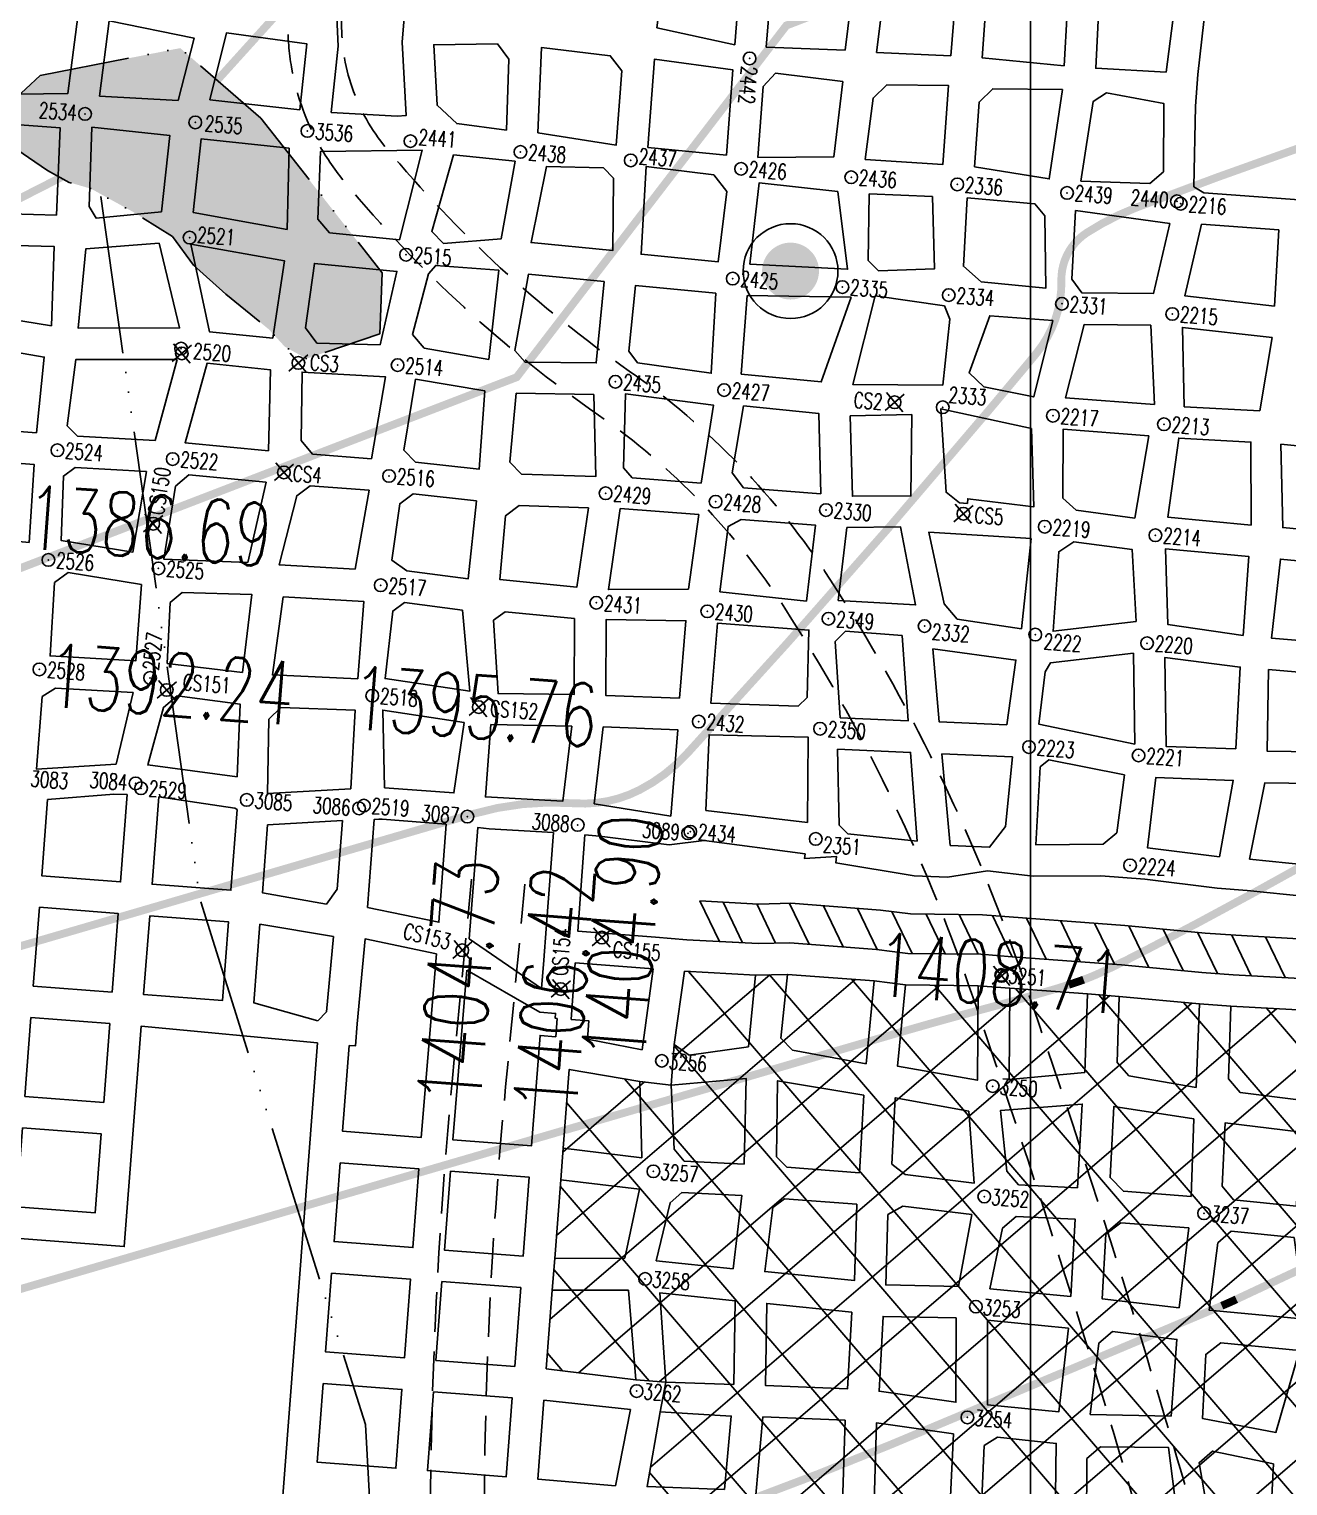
# Model space of a CAD drawing. Header units: inches. Extents: x 10131215 to 10153225, y 3476725 to 3491422.
# Drawn here: x 10137366 to 10138163, y 3482611 to 3483533 of the extents above; entities that cross this region are included whole.
import ezdxf
from ezdxf.enums import TextEntityAlignment as Align

# ---------------------------------------------------------------- set-up
doc = ezdxf.new("R2010")
doc.units = ezdxf.units.IN
doc.header["$LTSCALE"] = 100
doc.header["$MEASUREMENT"] = 0
doc.header["$PDMODE"] = 32
doc.header["$PDSIZE"] = 8
doc.linetypes.add('DASHED2', pattern=[0.375, 0.25, -0.125])
doc.linetypes.add('STREAM', pattern=[1.5, 1, -0.125, 0, -0.125, 0, -0.125, 0, -0.125])
doc.layers.get('0').update_dxf_attribs({"color": 60, "linetype": 'CONTINUOUS'})
for name, color, linetype in [('DRILL HOLES', 170, 'CONTINUOUS'), ('ELEVATIONS-UPEER MASON-CONTOURS', 175, 'CONTINUOUS'), ('ELEVATIONS-UPPER MASON-SPOT', 175, 'CONTINUOUS'), ('GRID COORDINATES-VA SOUTH NAD27', 252, 'CONTINUOUS'), ('MINE WORKINGS-ADVANCED-SURVEYED', 7, 'CONTINUOUS'), ('MINE WORKINGS-RETREAT AREA', 4, 'CONTINUOUS'), ('ROADS', 34, 'DASHED2'), ('SPADS-CONTROL SURVEY-LABELS', 230, 'CONTINUOUS'), ('SPADS-CONTROL SURVEY-SYMBOLS', 230, 'CONTINUOUS'), ('SPADS-LABEL', 90, 'CONTINUOUS'), ('SPADS-SYMBOL', 90, 'CONTINUOUS'), ('WATER-SURFACE', 140, 'STREAM')]:
    doc.layers.add(name, color=color, linetype=linetype)
doc.styles.add('LEV', font='SIMPLEX.shx', dxfattribs={"width": 0.7, "height": 40})
doc.styles.add('SP', font='SIMPLEX', dxfattribs={"width": 0.75, "height": 12})

# ---------------------------------------------------------------- blocks, each defined once
blk = doc.blocks.new('*X37')
at = {"color": 0}
for p, q in [((777047.55, 180251.67), (777033.3, 180276.35)), ((777068.43, 180253), (777054.67, 180276.84)), ((777089.56, 180253.9), (777075.18, 180278.8)), ((777111.21, 180253.91), (777096.77, 180278.9)), ((777132.87, 180253.89), (777118.42, 180278.91)), ((777154.98, 180253.09), (777140.28, 180278.55)), ((777175.84, 180254.45), (777161.9, 180278.6)), ((777196.71, 180255.81), (777182.77, 180279.95)), ((777218.27, 180255.96), (777203.86, 180280.93)), ((777239.9, 180256.01), (777225.48, 180280.98)), ((777261.52, 180256.06), (777247.1, 180281.03)), ((777283.14, 180256.11), (777268.72, 180281.08)), ((777304.96, 180255.82), (777290.37, 180281.08)), ((777326.82, 180255.45), (777312.24, 180280.7)), ((777348.58, 180255.27), (777334.11, 180280.32)), ((777370.07, 180255.54), (777355.79, 180280.28)), ((777391.45, 180256), (777377.2, 180280.7)), ((777412.84, 180256.47), (777398.58, 180281.16)), ((777434.5, 180256.45), (777420.07, 180281.45)), ((777455.91, 180256.87), (777441.63, 180281.59)), ((777477.32, 180257.29), (777463.04, 180282.01)), ((777501.35, 180253.16), (777485.1, 180281.3)), ((777523.28, 180252.68), (777508.65, 180278.01)), ((777545.2, 180252.2), (777530.58, 180277.53)), ((777566.94, 180252.06), (777552.48, 180277.09)), ((777588.61, 180252.02), (777574.16, 180277.04)), ((777610.28, 180251.99), (777595.83, 180277.01)), ((777631.99, 180251.88), (777617.5, 180276.97)), ((777653.64, 180251.88), (777639.21, 180276.88)), ((777675.15, 180252.13), (777660.81, 180276.96)), ((777696.74, 180252.23), (777682.32, 180277.21)), ((777718.22, 180252.53), (777704, 180277.15)), ((777739.25, 180253.61), (777725.22, 180277.91)), ((777760.33, 180254.58), (777746.26, 180278.96)), ((777782.15, 180254.3), (777767.59, 180279.51)), ((777804.14, 180253.7), (777789.47, 180279.11)), ((777826.14, 180253.1), (777811.47, 180278.51)), ((777848.03, 180252.7), (777833.47, 180277.91)), ((777869.25, 180253.44), (777855.28, 180277.63)), ((777890.1, 180254.82), (777876.17, 180278.95)), ((777913.19, 180252.33), (777897.02, 180280.34)), ((777936, 180250.33), (777921.03, 180276.26)), ((777958.39, 180249.04), (777943.44, 180274.94)), ((777979.86, 180249.36), (777965.83, 180273.66)), ((778000.61, 180250.91), (777986.63, 180275.14)), ((778021.65, 180251.97), (778007.61, 180276.29)), ((778042.69, 180253.03), (778028.66, 180277.34)), ((778064.12, 180253.41), (778049.7, 180278.39)), ((778085.76, 180253.44), (778071.34, 180278.41)), ((778107.39, 180253.47), (778092.97, 180278.45)), ((778129.07, 180253.41), (778114.6, 180278.48)), ((778150.59, 180253.65), (778136.28, 180278.43)), ((778172.04, 180253.99), (778157.74, 180278.76)), ((778193.62, 180254.12), (778179.19, 180279.1)), ((778215.48, 180253.74), (778200.86, 180279.08)), ((778237.47, 180253.16), (778222.81, 180278.56)), ((778259.7, 180252.16), (778244.8, 180277.97)), ((778281.91, 180251.19), (778267.27, 180276.55)), ((778303.02, 180252.12), (778288.94, 180276.52)), ((778324.14, 180253.05), (778310.05, 180277.44)), ((778345.69, 180253.23), (778331.3, 180278.15)), ((778367.03, 180253.76), (778352.8, 180278.41)), ((778388.37, 180254.3), (778374.14, 180278.94)), ((778409.86, 180254.58), (778395.57, 180279.33)), ((778431.44, 180254.69), (778417.05, 180279.62)), ((778453.02, 180254.81), (778438.63, 180279.73)), ((778474.47, 180255.17), (778460.22, 180279.85)), ((778495.75, 180255.81), (778481.47, 180280.54)), ((778517.83, 180255.06), (778503.1, 180280.57))]:
    blk.add_line(p, q, dxfattribs=at)
blk = doc.blocks.new('*X36')
at = {"color": 0}
for p, q in [((777014.47, 179809.76), (777441.29, 180236.58)), ((777016.23, 179970.62), (777281.72, 180236.11)), ((777694.46, 179816.51), (777274.88, 180236.09)), ((776944.38, 180057.87), (777120.42, 180233.91)), ((776944.4, 180004.85), (777173.86, 180234.32)), ((776964.94, 179972.36), (777228.56, 180235.98)), ((777009.39, 180175.91), (777066.26, 180232.78)), ((777014.45, 179862.77), (777387.6, 180235.92)), ((777482.29, 179763.51), (777014.87, 180230.93)), ((777014.94, 179916.3), (777333.97, 180235.32)), ((777021.09, 179763.35), (777492.11, 180234.36)), ((777535.31, 179763.53), (777066.07, 180232.76)), ((777074.14, 179763.37), (777543.02, 180232.25)), ((777588.32, 179763.55), (777117.96, 180233.91)), ((777127.19, 179763.38), (777595.82, 180232.01)), ((777641.34, 179763.57), (777170.78, 180234.12)), ((777180.25, 179763.4), (777648.67, 180231.82)), ((777694.35, 179763.59), (777221.97, 180235.97)), ((777233.3, 179763.42), (777702.05, 180232.17)), ((777730.4, 179833.6), (777328.59, 180235.42)), ((777783.42, 179833.62), (777381.25, 180235.78)), ((777429.28, 179763.49), (777009.38, 180183.39)), ((776944.36, 180110.88), (776992.55, 180159.07)), ((777376.27, 179763.47), (776979.63, 180160.11)), ((777323.25, 179763.45), (776944.35, 180142.36)), ((777270.24, 179763.44), (776944.37, 180089.31)), ((777010, 179970.64), (776944.39, 180036.25)), ((776954.77, 179972.84), (776944.4, 179983.2)), ((777217.22, 179763.42), (777019.46, 179961.18)), ((777164.21, 179763.4), (777014.62, 179912.99))]:
    blk.add_line(p, q, dxfattribs=at)
blk = doc.blocks.new('CS')
at = {"layer": 'SPADS-CONTROL SURVEY-SYMBOLS'}
for p, q in [((-5.66, 5.66), (5.66, -5.66)), ((5.66, 5.66), (-5.66, -5.66))]:
    blk.add_line(p, q, dxfattribs=at)
blk.add_circle((0, 0), 4, dxfattribs=at)
blk = doc.blocks.new('DRILL HOLE')
at = {"layer": 'DRILL HOLES', "const_width": 18}
blk.add_lwpolyline([(-9, 0, 1), (9, 0, 1)], format="xyb", close=True, dxfattribs=at)
at = {"layer": 'DRILL HOLES'}
blk.add_circle((0, 0), 30, dxfattribs=at)

msp = doc.modelspace()

# ---------------------------------------------------------------- hatches: boundary and pattern name
at = {"layer": 'WATER-SURFACE'}
msp.add_hatch(color=151, dxfattribs=at).paths.add_polyline_path([(10137373.41, 3483503.31), (10137355.15, 3483486.49), (10137350.65, 3483462.08), (10137378.01, 3483443.39), (10137391.76, 3483435.79), (10137405.65, 3483431.71), (10137433.15, 3483416.52), (10137457.15, 3483401.48), (10137470.47, 3483383.37), (10137490.81, 3483364.96), (10137518.03, 3483342.76), (10137528.13, 3483331.8), (10137541.88, 3483324.21), (10137588.21, 3483339.87), (10137588.63, 3483350.4), (10137589.77, 3483378.46), (10137512.91, 3483476.49), (10137461.98, 3483520.75)])

# ---------------------------------------------------------------- linework, layer by layer
at = {"layer": 'ELEVATIONS-UPEER MASON-CONTOURS', "const_width": 5}
for points in [[(10135978.88, 3483263.25, 0), (10135880.17, 3483248.32, 0.000547)], [(10136147.76, 3483288.54, 0.000001), (10135988.51, 3483264.69, 0.000023)], [(10139638.83, 3483431.71, 0.000001), (10139693.52, 3483463.69, 0.000011)], [(10138804.87, 3484318.68, 0.000002), (10138743.64, 3484310.02, 0.000372)], [(10137623.41, 3484107.95, 0), (10137609.74, 3484100.71, -0.000133)], [(10138738.73, 3484588.48, -0.000001), (10138730.53, 3484585.1, -0.00003)], [(10139736.41, 3483488.78, -0.000003), (10139816.89, 3483535.85, -0.000201)], [(10136241.13, 3483302.52, 0.000004), (10136163.64, 3483290.92, 0.00002)], [(10138949.4, 3483393.11, -0.000024), (10138934.64, 3483386.2, -0.008504), (10138834.19, 3483341.3, 0.006474), (10138702.02, 3483282.86, 0.003016), (10138619.25, 3483244.37, 0.011317), (10138597.49, 3483233.49, 0.000202), (10138591.61, 3483230.37, 0.000208), (10138585.89, 3483227.34, 0.000707), (10138561.24, 3483214.2, 0.000088), (10138364.02, 3483108.7, 0.00524), (10138179.46, 3483007.42, -0.008789), (10138068.99, 3482947.81, -0.009687), (10138044.51, 3482935.76, -0.022299), (10138033.56, 3482931.2, -0.008687), (10138024.18, 3482927.97, -0.007391), (10138013.03, 3482924.53, -0.006553), (10137967.09, 3482911.72, 0.006281), (10137919.15, 3482898.38, 0.000026), (10137785.12, 3482859.27, 0.000021), (10137618.4, 3482810.6, 0.000039), (10136991.83, 3482627.62, -0.000171), (10136847.47, 3482585.5, -0.000311)], [(10138159.13, 3483855.44, -0.014806), (10137895.11, 3483732.42, -0.048803), (10137659.6, 3483657.26, 0.157378), (10137591.73, 3483618.08), (10137472.43, 3483486.11), (10137466.81, 3483479.89), (10137211.08, 3483349.45), (10135993.2, 3482883.84)], [(10136140.6, 3482595.77), (10136698.72, 3482758.89), (10137646.88, 3483036.01, -0.089518), (10137711.17, 3483042.83, 0.138132), (10137752.68, 3483051.32, 0.087871), (10137782.39, 3483073.98, 0.011366), (10137971.71, 3483289.32, 0.000822), (10137996.71, 3483319.19, 0.002897), (10138003.74, 3483327.71, 0.178201), (10138019.46, 3483373.49, -0.259755), (10138035.52, 3483403.86, -0.052601), (10138066.87, 3483419.82, -0.011321), (10138220.37, 3483474.67, -0.000067), (10138268.48, 3483490.64, -0.00306), (10138269.54, 3483490.98, -0.001054), (10138298.97, 3483500.28, -0.000417), (10138373.45, 3483523.56, -0.001449), (10138493.31, 3483560.54, -0.00256), (10138561.34, 3483580.94, -0.005365), (10138563.29, 3483581.49, -0.000155), (10138631.06, 3483599.83, -0.010487), (10138692.65, 3483615.1, -0.00726), (10138782.33, 3483633.99)], [(10136827.83, 3482579.79, 0.000027), (10136604.31, 3482514.95, 0.000183)], [(10137552.4, 3482514.37, 0.01064), (10137774.37, 3482584.94, 0.016804), (10137912.27, 3482637.27, 0.00045), (10138120.96, 3482724.81, 0.010071), (10138130.2, 3482728.92, 0.000713), (10138282.52, 3482800.6, 0.000765), (10138424.33, 3482867.84, 0.000123), (10138444.32, 3482877.36, 0.000066), (10138481.68, 3482895.17, 0.017661), (10138677.42, 3482997.17, -0.017864), (10138870.98, 3483097.93, -0.008228), (10138967.63, 3483141.99, -0.025317)], [(10138970.77, 3482885.28), (10138891.59, 3482862.73, 0.035359), (10138877.96, 3482857.78, 0.008462), (10138823.08, 3482832.23, 0.022194), (10138745.94, 3482790.38, -0.032154), (10138692.1, 3482762.54, -0.000146), (10138644.31, 3482741.62, 0.000155), (10138599.36, 3482721.95, 0.000016), (10138519.37, 3482686.9, 0.000201), (10138513.14, 3482684.17, 0.0038), (10138508.86, 3482682.25, 0.000202), (10138428.52, 3482645.46, 0.003516), (10138280.6, 3482576.39, -0.00406), (10138152.43, 3482516.72, -0.00771), (10138147.84, 3482514.71, -0.00028), (10138020.33, 3482461.37, -0.013545), (10137917.71, 3482421.73, -0.00908), (10137762.11, 3482369.59)]]:
    msp.add_lwpolyline(points, format="xyb", dxfattribs=at)
msp.add_lwpolyline([(10135976.66, 3482659), (10136148.37, 3482725.07), (10136848.66, 3482994.55), (10137479.98, 3483237.49), (10137674.84, 3483312.47), (10137760.16, 3483423.76), (10137845.48, 3483535.05), (10137998.02, 3483593.66), (10138150.57, 3483652.27)], dxfattribs=at)
at = {"layer": 'GRID COORDINATES-VA SOUTH NAD27'}
msp.add_line((10138000, 3476730), (10138000, 3490730), dxfattribs=at)
at = {"layer": 'MINE WORKINGS-ADVANCED-SURVEYED'}
for points in [[(10137812.85, 3483522.92), (10137763.53, 3483533.66), (10137773.87, 3483616.29), (10137813.84, 3483610.36), (10137819.22, 3483602.87)], [(10137882.65, 3483519.53), (10137832.79, 3483521.39), (10137839.15, 3483601.16), (10137845.72, 3483607.62), (10137893.1, 3483603.62)], [(10138021.27, 3483509.5), (10137969.45, 3483514.51), (10137975.27, 3483597.15), (10137982.81, 3483602.46), (10138027.03, 3483610.92)], [(10137949.5, 3483515.95), (10137902.59, 3483518), (10137913.04, 3483602.09), (10137955.6, 3483590.98)], [(10138085.85, 3483505.56), (10138041.21, 3483507.97), (10138045.14, 3483585.46), (10138051.58, 3483590.99), (10138096.02, 3483585.92)], [(10137344.74, 3483491.45), (10137348.95, 3483533.25), (10137355.62, 3483541.77), (10137397.17, 3483540.7), (10137390.91, 3483492.05)], [(10137410.84, 3483490.32), (10137417, 3483537.96), (10137470.83, 3483526.95), (10137460.61, 3483487.65)], [(10137480.71, 3483488.02), (10137491.17, 3483530.31), (10137542.03, 3483523.51), (10137537.59, 3483481.73)], [(10137668.34, 3483468.77), (10137636.91, 3483473.01), (10137624.46, 3483484.62), (10137622.37, 3483522.89), (10137662.63, 3483523.39), (10137669.9, 3483513.78)], [(10137688.28, 3483467.19), (10137690.55, 3483521.18), (10137734.09, 3483515.86), (10137741.38, 3483506.27), (10137737.79, 3483459.41)], [(10137757.73, 3483457.88), (10137762.01, 3483513.72), (10137811.63, 3483506.91), (10137807.5, 3483453.07)], [(10137827.45, 3483451.54), (10137830.88, 3483496.41), (10137838.55, 3483504.85), (10137881.12, 3483499.59), (10137875.46, 3483451.88)], [(10137895.41, 3483450.35), (10137900.38, 3483489.08), (10137909.04, 3483497.45), (10137948.14, 3483497), (10137944.54, 3483447.13)], [(10137964.49, 3483445.69), (10137967.44, 3483486.59), (10137976.07, 3483494.99), (10138020.13, 3483494.54), (10138011.79, 3483438.01)], [(10138031.73, 3483436.49), (10138039.61, 3483487.03), (10138048.04, 3483492.41), (10138084.32, 3483485.62), (10138084.03, 3483442.51), (10138075.44, 3483435.15)], [(10137383.78, 3483415.08), (10137339.75, 3483416.36), (10137343.14, 3483473.52), (10137386.01, 3483470.24)], [(10137600.6, 3483399.36), (10137556.47, 3483403.84), (10137549.12, 3483412.44), (10137550.76, 3483455.41), (10137615.14, 3483456.07)], [(10137673.83, 3483449.26), (10137634.94, 3483453.11), (10137621.09, 3483404.76), (10137628.52, 3483397.16), (10137665.04, 3483400.11)], [(10137736.19, 3483438.47), (10137729.67, 3483444.99), (10137693.62, 3483445.74), (10137683.91, 3483397.66), (10137735.68, 3483392.69)], [(10137799.55, 3483440.56), (10137807.81, 3483429.94), (10137802.34, 3483385.58), (10137753.55, 3483390.32), (10137756.82, 3483445.92)], [(10137380.43, 3483344.89), (10137334.87, 3483352.39), (10137341.25, 3483396.19), (10137382.29, 3483395.14)], [(10137448.62, 3483397.28), (10137402.24, 3483393.65), (10137397.38, 3483343.6), (10137461.57, 3483343.7)], [(10137520.6, 3483337.17), (10137480.44, 3483341.25), (10137468.63, 3483396.71), (10137527.98, 3483386.02)], [(10137588.48, 3483332.98), (10137548.44, 3483334.04), (10137541.15, 3483343.62), (10137546.92, 3483384.53), (10137599.03, 3483379.42)], [(10137663.51, 3483380.17), (10137623.63, 3483383.22), (10137618.97, 3483377.85), (10137609.03, 3483339.43), (10137616.4, 3483330.84), (10137657.18, 3483323.7)], [(10137730.17, 3483373.06), (10137682.38, 3483377.72), (10137673.67, 3483329.46), (10137680.12, 3483321.95), (10137725.22, 3483321.5)], [(10137800.81, 3483365.64), (10137797.93, 3483314.93), (10137751.29, 3483321.51), (10137745.85, 3483328.95), (10137750.03, 3483370.53)], [(10137886.46, 3483363.1), (10137867.49, 3483309.49), (10137816.95, 3483314.48), (10137820.75, 3483364.12)], [(10137371.05, 3483277.24), (10137335.16, 3483279.99), (10137329.63, 3483286.43), (10137333.34, 3483332.45), (10137375.91, 3483325.18)], [(10137460.05, 3483323.75), (10137395.85, 3483323.65), (10137390.46, 3483281.77), (10137396.98, 3483275.26), (10137446.11, 3483272.51)], [(10137517.82, 3483265.92), (10137465.05, 3483271.04), (10137478.92, 3483321.31), (10137519.07, 3483317.23)], [(10137582.97, 3483260.84), (10137545.73, 3483263.74), (10137538.38, 3483272.34), (10137539.02, 3483315.7), (10137591.94, 3483312.65)], [(10137654.66, 3483303.84), (10137610.88, 3483311.2), (10137603.46, 3483266.26), (10137610.89, 3483258.66), (10137651.04, 3483254.19)], [(10137723.69, 3483301.56), (10137674.6, 3483302.31), (10137670.44, 3483258.72), (10137677.89, 3483251.13), (10137724.9, 3483249.53)], [(10137791.61, 3483245.43), (10137799.39, 3483294.76), (10137743.79, 3483302.03), (10137742.39, 3483255.22), (10137747.91, 3483248.78)], [(10137867.33, 3483238.66), (10137818.45, 3483242.37), (10137811.16, 3483251.96), (10137818.42, 3483294.31), (10137865.92, 3483289.55)], [(10137366.39, 3483207.77), (10137318.61, 3483212.43), (10137327.19, 3483254.52), (10137333.63, 3483260.05), (10137369.53, 3483257.3)], [(10137440.57, 3483252.88), (10137395.45, 3483255.31), (10137388.01, 3483249.86), (10137386.57, 3483209.23), (10137431.98, 3483201.73)], [(10137504.7, 3483195.21), (10137451.7, 3483197.23), (10137458.89, 3483243.43), (10137467.49, 3483250.79), (10137516.26, 3483245.98)], [(10137572.59, 3483191.05), (10137524.64, 3483193.69), (10137535.66, 3483237.45), (10137544.18, 3483243.8), (10137581.42, 3483240.9)], [(10137649.51, 3483234.25), (10137609.33, 3483238.72), (10137600.81, 3483232.37), (10137595.92, 3483196.63), (10137605.44, 3483189.88), (10137644.17, 3483184.91)], [(10137720.38, 3483229.82), (10137676.36, 3483231.19), (10137667.85, 3483224.82), (10137664.19, 3483184.38), (10137712.97, 3483179.64)], [(10137783.45, 3483178.25), (10137790.08, 3483225.49), (10137740.4, 3483229.29), (10137732.91, 3483178.11)], [(10137437.45, 3483181.26), (10137391.02, 3483188.83), (10137382.51, 3483182.46), (10137379.58, 3483136.08), (10137433.78, 3483132.97)], [(10137501.4, 3483125.54), (10137453.72, 3483131.37), (10137455.64, 3483169.85), (10137463.15, 3483176.3), (10137507.17, 3483174.96)], [(10137574.35, 3483121.69), (10137520.34, 3483124.02), (10137527.12, 3483173.44), (10137578.06, 3483170.58)], [(10137640.65, 3483165.12), (10137603.91, 3483169.94), (10137596.47, 3483164.49), (10137591.58, 3483121.79), (10137645.12, 3483113.68)], [(10137711.44, 3483159.7), (10137667.65, 3483164.05), (10137660.21, 3483158.61), (10137663.06, 3483112.3), (10137711.15, 3483111.63)], [(10137777.93, 3483109.3), (10137781.93, 3483158.31), (10137731.46, 3483159.17), (10137731.17, 3483111.1)], [(10137432.18, 3483113.03), (10137383.04, 3483115.76), (10137374.6, 3483110.38), (10137370.95, 3483064.45), (10137421.36, 3483067.63)], [(10137497.97, 3483059.65), (10137441.38, 3483067.08), (10137451.48, 3483103.46), (10137460.09, 3483110.79), (10137499.8, 3483105.6)], [(10137569.99, 3483052.02), (10137517.21, 3483049.12), (10137518.1, 3483096.1), (10137525.72, 3483103.52), (10137572.75, 3483101.75)], [(10137641.59, 3483093.89), (10137590.05, 3483101.84), (10137591.3, 3483052.7), (10137635.17, 3483049.35)], [(10137709.63, 3483091.69), (10137658.54, 3483092.59), (10137655.04, 3483046.82), (10137703.98, 3483044.08)], [(10137772.29, 3483034.59), (10137776.75, 3483089.33), (10137729.65, 3483091.16), (10137723.92, 3483042.55)], [(10137372.84, 3482976.98), (10137369.02, 3482927.12), (10137418.88, 3482923.31), (10137422.69, 3482973.16)], [(10137442.64, 3482971.64), (10137438.82, 3482921.78), (10137488.67, 3482917.96), (10137492.49, 3482967.82)], [(10137821.52, 3482888.67), (10137784.02, 3482883.51), (10137774.51, 3482890.26), (10137781.06, 3482936.54), (10137826.01, 3482934.1)], [(10137900.94, 3482930.37), (10137846.1, 3482934.56), (10137842, 3482894.12), (10137849.44, 3482886.53), (10137895.93, 3482877.95)], [(10137966.92, 3482927.29), (10137966.34, 3482867.55), (10137915.87, 3482876.43), (10137920.81, 3482927.84)], [(10138034.24, 3482872.38), (10138034.24, 3482872.38), (10137986.43, 3482868.01), (10137986.86, 3482925.8), (10138036.04, 3482922.14)], [(10138104.73, 3482862.97), (10138062.16, 3482870.24), (10138054.79, 3482878.83), (10138055.99, 3482920.65), (10138106.77, 3482915.86)], [(10138180.61, 3482911.41), (10138171.21, 3482854.87), (10138132.57, 3482859.83), (10138125.2, 3482868.42), (10138126.72, 3482914.37)], [(10137367.49, 3482907.18), (10137363.68, 3482857.33), (10137413.53, 3482853.51), (10137417.35, 3482903.36)], [(10137818.85, 3482814.54), (10137780.89, 3482816.42), (10137774.44, 3482823.94), (10137772.52, 3482864.33), (10137820, 3482868.72)], [(10137894.4, 3482858.01), (10137839.94, 3482867.2), (10137839.25, 3482819), (10137845.78, 3482812.49), (10137891.65, 3482809)], [(10137960.82, 3482847.91), (10137964.36, 3482802.46), (10137920.64, 3482807.8), (10137912.12, 3482814.46), (10137914.34, 3482856.48)], [(10138029.76, 3482799.48), (10137992.36, 3482801.33), (10137984.99, 3482809.92), (10137980.92, 3482848.38), (10138032.71, 3482852.44)], [(10138101.55, 3482794.01), (10138058.67, 3482797.28), (10138050.31, 3482805.94), (10138052.65, 3482850.91), (10138103.2, 3482843.03)], [(10137362.15, 3482837.38), (10137358.33, 3482787.53), (10137408.19, 3482783.71), (10137412, 3482833.57)], [(10138169.68, 3482834.93), (10138168.22, 3482787.89), (10138128.47, 3482791.95), (10138121.1, 3482800.54), (10138123.07, 3482840.5)], [(10137563.11, 3482815.29), (10137559.29, 3482765.43), (10137609.15, 3482761.61), (10137612.97, 3482811.47)], [(10137632.91, 3482809.94), (10137629.09, 3482760.09), (10137678.95, 3482756.27), (10137682.76, 3482806.13)], [(10137811.86, 3482748.18), (10137763.11, 3482753.28), (10137771.86, 3482790.03), (10137779.37, 3482796.48), (10137817.34, 3482794.6)], [(10137890.13, 3482789.06), (10137844.26, 3482792.55), (10137836.82, 3482787.09), (10137831.79, 3482746.51), (10137888.51, 3482740.74)], [(10137962.84, 3482782.52), (10137954.34, 3482737.12), (10137908.35, 3482738.06), (10137909.69, 3482782.55), (10137919.12, 3482787.85)], [(10138025.39, 3482730.69), (10137974.29, 3482735.59), (10137982.25, 3482774.02), (10137990.84, 3482781.39), (10138028.24, 3482779.54)], [(10138094.04, 3482723.44), (10138045.34, 3482729.16), (10138047.57, 3482770.04), (10138057.15, 3482777.33), (10138100.03, 3482774.06)], [(10138166.7, 3482767.95), (10138173.66, 3482716.36), (10138112.99, 3482721.99), (10138118.37, 3482764.64), (10138126.95, 3482772.01)], [(10137557.77, 3482745.49), (10137553.95, 3482695.63), (10137603.81, 3482691.82), (10137607.62, 3482741.67)], [(10137627.56, 3482740.15), (10137623.75, 3482690.29), (10137673.6, 3482686.47), (10137677.42, 3482736.33)], [(10137812.21, 3482674.99), (10137769.19, 3482676.41), (10137765.42, 3482733.02), (10137813.17, 3482728)], [(10137886.83, 3482720.81), (10137833.1, 3482726.32), (10137832.23, 3482674.4), (10137884.23, 3482672.27)], [(10137952.82, 3482717.17), (10137952.77, 3482663.79), (10137904.16, 3482670.68), (10137906.68, 3482718.13)], [(10138023.87, 3482710.74), (10137972.76, 3482715.65), (10137972.71, 3482662.22), (10138017.82, 3482657.64)], [(10138088.83, 3482655.02), (10138037.76, 3482656.06), (10138043.2, 3482701.24), (10138051.79, 3482708.61), (10138092.52, 3482703.5)], [(10138170.08, 3482696.58), (10138155.19, 3482644.65), (10138108.77, 3482653.45), (10138110.86, 3482694.07), (10138120.44, 3482701.36)], [(10137552.42, 3482675.69), (10137548.61, 3482625.84), (10137598.46, 3482622.02), (10137602.28, 3482671.87)], [(10137622.22, 3482670.35), (10137618.4, 3482620.49), (10137668.26, 3482616.67), (10137672.08, 3482666.53)], [(10137806.33, 3482608.62), (10137757.32, 3482610.37), (10137765.69, 3482657.63), (10137810.63, 3482655.05)], [(10137880.88, 3482599.9), (10137826.12, 3482605.1), (10137830.64, 3482654.46), (10137882.64, 3482652.33)], [(10137951.19, 3482643.86), (10137949.07, 3482599.7), (10137941.71, 3482595.25), (10137900.98, 3482600.37), (10137902.58, 3482650.74)], [(10138015.52, 3482588.59), (10138016.24, 3482637.7), (10137979.1, 3482641.65), (10137970.65, 3482636.3), (10137968.63, 3482593.18)], [(10138093.52, 3482585.63), (10138035.31, 3482585.07), (10138035.54, 3482628.15), (10138044.15, 3482635.49), (10138087.26, 3482635.09)], [(10138153.74, 3482624.71), (10138151.52, 3482583.2), (10138113.54, 3482585.1), (10138106.56, 3482625.53), (10138115.17, 3482632.88)]]:
    msp.add_lwpolyline(points, close=True, dxfattribs=at)
at = {"layer": 'MINE WORKINGS-ADVANCED-SURVEYED', "flags": 128}
for points in [[(10138114.96, 3483584.47), (10138105.79, 3483504.03), (10138104.27, 3483484.09), (10138103.36, 3483433.01), (10138109.58, 3483429.16), (10138158.45, 3483425.63), (10138178.4, 3483424.18), (10138222.27, 3483421), (10138242.21, 3483419.56), (10138296, 3483416.5), (10138306.6, 3483494.88), (10138308.27, 3483514.81), (10138311.23, 3483585.82)], [(10137560.86, 3483545.04), (10137561.96, 3483521.87), (10137557.52, 3483480.09), (10137599.12, 3483477.75), (10137604.9, 3483478.09), (10137602.43, 3483524.42), (10137603.81, 3483542.37)], [(10138028.87, 3483228.3), (10138020.43, 3483235.96), (10138020.5, 3483279.57), (10138074.77, 3483275.41)], [(10138028.87, 3483228.3), (10138065.88, 3483223.27), (10138074.77, 3483275.41)], [(10138066.89, 3483157.77), (10138014.17, 3483151.7), (10138017.83, 3483202.06), (10138027.34, 3483208.35)], [(10138027.34, 3483208.35), (10138064.35, 3483203.33), (10138066.89, 3483157.77)], [(10137918.68, 3483148.99), (10137882.78, 3483151.73), (10137876.26, 3483145.21), (10137879.49, 3483096.92)], [(10137879.49, 3483096.92), (10137922.62, 3483095.11), (10137918.68, 3483148.99)], [(10137938.08, 3483140.48), (10137990.7, 3483133.44), (10137985.05, 3483092.48)], [(10137938.08, 3483140.48), (10137942.15, 3483094.28), (10137985.05, 3483092.48)], [(10137877.73, 3483076.99), (10137878.87, 3483029.04), (10137884.43, 3483023.55), (10137928.19, 3483018.86)], [(10137928.19, 3483018.86), (10137924.09, 3483074.97), (10137877.73, 3483076.99)], [(10137988.51, 3483072.16), (10137943.93, 3483074.1), (10137949.04, 3483016.1)], [(10137949.04, 3483016.1), (10137974.03, 3483015), (10137984.18, 3483028.19), (10137988.51, 3483072.16)], [(10137428.46, 3483048.45), (10137419.88, 3483048.69), (10137378.06, 3483045.22)], [(10137497.93, 3483038.88), (10137496.42, 3483039.71), (10137448.4, 3483046.87)], [(10137554.55, 3482978.92), (10137561.29, 3482988.44), (10137564.57, 3483031.87), (10137517.26, 3483029.27)], [(10137630.29, 3483029.66), (10137589.77, 3483032.76), (10137587.72, 3483032.7), (10137584.68, 3483032.6), (10137580.48, 3482976.97), (10137625.6, 3482967.54), (10137630.29, 3483029.66)], [(10138186.7, 3482982.54), (10138136.94, 3482987.53), (10138118, 3482989.05), (10138072.3, 3482994.72), (10138044.39, 3482996.95), (10138001.59, 3482996.62), (10137972.77, 3483000.05), (10137947.36, 3482996.17), (10137926.35, 3482996.94), (10137876.86, 3483005.12), (10137877.19, 3483009.11), (10137857.01, 3483007.8), (10137857.26, 3483010.79), (10137793.44, 3483019.34), (10137771.25, 3483016.62), (10137727.32, 3483022), (10137718.03, 3483022.82), (10137713.43, 3482961.91), (10137713.42, 3482961.77)], [(10137713.43, 3482961.91), (10137762.64, 3482958), (10137782.59, 3482956.48), (10137827.53, 3482954.04), (10137847.63, 3482954.51), (10137902.47, 3482950.31), (10137922.34, 3482947.78), (10137968.41, 3482947.24), (10137988.35, 3482945.75), (10138037.53, 3482942.08), (10138057.47, 3482940.6), (10138108.26, 3482935.81), (10138128.2, 3482934.32), (10138182.2, 3482931.35)], [(10137624.09, 3482947.6), (10137578.97, 3482957.02), (10137573.91, 3482903.25), (10137572.86, 3482889.29), (10137568.8, 3482889.6)], [(10137754.18, 3482886.8), (10137761.12, 3482938.06), (10137711.91, 3482941.83), (10137710.57, 3482924.02), (10137709.21, 3482906.07)], [(10137700.5, 3482906.73), (10137699.24, 3482906.82), (10137699.47, 3482909.81), (10137689.49, 3482910.57), (10137643.36, 3482937.12)], [(10137548.86, 3482891.18), (10137437.29, 3482901.84), (10137426.6, 3482762.24), (10137197.6, 3482779.78), (10137147.08, 3482779.28), (10137141.24, 3482702.98), (10137067.35, 3482708.63), (10137065.92, 3482624.5), (10137080.88, 3482623.35), (10137079.35, 3482603.41)]]:
    msp.add_lwpolyline(points, dxfattribs=at)
at = {"layer": 'MINE WORKINGS-ADVANCED-SURVEYED'}
for points in [[(10137450.19, 3483417.22), (10137408.71, 3483413.22), (10137404.25, 3483420.57), (10137406.11, 3483470.7)], [(10137450.19, 3483417.22), (10137455.34, 3483465.45), (10137406.11, 3483470.7)], [(10137470.2, 3483416.65), (10137475.19, 3483463.32), (10137530.86, 3483457.38)], [(10137470.2, 3483416.65), (10137529.55, 3483405.96), (10137530.86, 3483457.38)], [(10137877.99, 3483429.9), (10137828.26, 3483435.49), (10137822.28, 3483384.06)], [(10137822.28, 3483384.06), (10137884.21, 3483380.84), (10137877.99, 3483429.9)], [(10137378.06, 3483045.22), (10137374.36, 3482996.92), (10137424.22, 3482993.1), (10137428.46, 3483048.45)], [(10137448.4, 3483046.87), (10137444.16, 3482991.58), (10137494.02, 3482987.76), (10137497.93, 3483038.88)], [(10137554.55, 3482978.92), (10137513.96, 3482986.23), (10137517.26, 3483029.27)], [(10137548.98, 3482905.13), (10137508.62, 3482916.44), (10137512.43, 3482966.29), (10137559.03, 3482958.53)], [(10137559.03, 3482958.53), (10137554.42, 3482910.74), (10137548.98, 3482905.13)], [(10137568.8, 3482889.6), (10137564.64, 3482835.23), (10137614.49, 3482831.41), (10137624.09, 3482947.6)], [(10137700.5, 3482906.73), (10137699.61, 3482895.1), (10137689.64, 3482895.87), (10137684.29, 3482826.07), (10137634.44, 3482829.89), (10137643.36, 3482937.12)], [(10137754.18, 3482886.8), (10137719.55, 3482893.58), (10137720.44, 3482905.2), (10137709.21, 3482906.07)], [(10137548.86, 3482891.18), (10137525.23, 3482582.49)], [(10137752.66, 3482866.86), (10137708.05, 3482874.4), (10137704.23, 3482824.54), (10137753.96, 3482818.47)], [(10137753.96, 3482818.47), (10137752.66, 3482866.86)], [(10137752.45, 3482798.53), (10137702.71, 3482804.6), (10137698.89, 3482754.74), (10137743.18, 3482754.96)], [(10137743.18, 3482754.96), (10137752.45, 3482798.53)], [(10137745.49, 3482734.69), (10137697.36, 3482734.8), (10137693.55, 3482684.95), (10137750.25, 3482677.92)], [(10137750.25, 3482677.92), (10137745.49, 3482734.69)], [(10137746.75, 3482659.14), (10137692.02, 3482665), (10137688.2, 3482615.15), (10137737.3, 3482610.9)], [(10137737.3, 3482610.9), (10137746.75, 3482659.14)]]:
    msp.add_lwpolyline(points, dxfattribs=at)
at = {"layer": 'MINE WORKINGS-ADVANCED-SURVEYED', "flags": 128}
for points in [[(10137937.86, 3483426.8), (10137939.27, 3483381.12), (10137903.79, 3483379.82), (10137897.26, 3483386.34), (10137897.94, 3483428.46)], [(10138009.08, 3483414.6), (10138002.71, 3483422.18), (10137959.87, 3483425.9), (10137957.45, 3483382.73), (10137968.72, 3483372.84), (10138009.53, 3483368.72)], [(10138088.11, 3483409.66), (10138077.67, 3483365.43), (10138032.39, 3483365.96), (10138026.02, 3483374.47), (10138028.44, 3483417.94)], [(10138154.28, 3483357.46), (10138097.61, 3483363.88), (10138108.13, 3483409.22), (10138157.01, 3483405.68)], [(10137945.49, 3483357.57), (10137948.87, 3483349.29), (10137944.4, 3483307.46), (10137887.43, 3483307.92), (10137901.57, 3483363.94)], [(10138013.99, 3483348.32), (10137974.1, 3483351.37), (10137961.04, 3483315.21), (10137970.4, 3483306.47), (10138002, 3483300.04)], [(10138076.11, 3483345.49), (10138078.29, 3483295.2), (10138022.02, 3483299.51), (10138033.85, 3483345.79)], [(10138144.94, 3483291.1), (10138097.24, 3483293.75), (10138096.05, 3483343.94), (10138152.73, 3483337.52)], [(10138000.48, 3483280.1), (10137943.26, 3483292.5), (10137946.49, 3483239.62), (10137955, 3483232.95), (10137959.99, 3483232.57), (10137960.22, 3483235.56), (10138001.94, 3483230.36)], [(10137924.93, 3483288.89), (10137924.25, 3483237.31), (10137887.27, 3483237.13), (10137885.86, 3483287.98)], [(10138139.64, 3483218.85), (10138086.86, 3483223.86), (10138093.71, 3483273.96), (10138139.43, 3483271.46)], [(10138205.51, 3483212.84), (10138159.58, 3483217.33), (10138158.37, 3483270.01), (10138205.16, 3483265.43)], [(10137858.15, 3483170.67), (10137863.81, 3483218.87), (10137816.92, 3483222.43), (10137808.57, 3483218.06), (10137803.4, 3483176.73)], [(10137878.25, 3483171.14), (10137927.18, 3483168.39), (10137917.73, 3483217.75), (10137883.75, 3483217.34)], [(10138000.42, 3483210.42), (10137935.53, 3483214.38), (10137945.28, 3483169.01), (10137953.57, 3483159.35), (10137994.22, 3483153.23)], [(10138134.38, 3483148.96), (10138086.81, 3483156.06), (10138085.35, 3483203.92), (10138138.12, 3483198.9)], [(10138203.06, 3483143.06), (10138152.32, 3483147.42), (10138158.06, 3483197.39), (10138203.99, 3483192.9)], [(10137853.03, 3483104.26), (10137858.53, 3483109.8), (10137859.77, 3483152.49), (10137801.87, 3483156.79), (10137797.78, 3483106.12)], [(10138065.17, 3483137.84), (10138065.86, 3483080.28), (10138005.14, 3483092.95), (10138009.19, 3483126.01), (10138012.64, 3483131.76)], [(10138129.82, 3483077.27), (10138085.8, 3483078.72), (10138085.02, 3483135.13), (10138132.67, 3483129.03)], [(10138195.41, 3483075.14), (10138149.76, 3483075.71), (10138150.6, 3483127.49), (10138201.35, 3483123.13)], [(10137858.94, 3483030.72), (10137859.33, 3483084.64), (10137796.6, 3483086.15), (10137794.54, 3483038.31)], [(10138006.07, 3483065.8), (10138011.44, 3483070.4), (10138059.31, 3483060.73), (10138054.6, 3483024.23), (10138045.99, 3483016.89), (10138003.27, 3483016.55)], [(10138119.6, 3483008.99), (10138073.9, 3483014.65), (10138079.25, 3483059.17), (10138128.26, 3483057.33)], [(10138188.3, 3483002.48), (10138138.54, 3483007.47), (10138148.2, 3483055.77), (10138193.85, 3483055.2)], [(10137698.09, 3483024.38), (10137657.47, 3483026.66), (10137650.18, 3483027.48), (10137644.87, 3482957.06), (10137690.62, 3482925.53), (10137691.98, 3482943.47), (10137693.48, 3482963.42)]]:
    msp.add_lwpolyline(points, close=True, dxfattribs=at)
at = {"layer": 'MINE WORKINGS-RETREAT AREA', "flags": 128}
msp.add_lwpolyline([(10138183.87, 3482956.29), (10138129.82, 3482959.27), (10138110.36, 3482960.72), (10138059.58, 3482965.51), (10137969.48, 3482972.23), (10137924.06, 3482972.77), (10137905, 3482975.19), (10137848.29, 3482979.53), (10137827.92, 3482979.06), (10137790.82, 3482981.07), (10137803.15, 3482955.36), (10137827.53, 3482954.04), (10137847.63, 3482954.51), (10137902.47, 3482950.31), (10137922.34, 3482947.78), (10137968.41, 3482947.24), (10137988.35, 3482945.75), (10138037.53, 3482942.08), (10138057.47, 3482940.6), (10138108.26, 3482935.81), (10138128.2, 3482934.32), (10138182.2, 3482931.35)], dxfattribs=at)
at = {"layer": 'MINE WORKINGS-RETREAT AREA'}
msp.add_lwpolyline([(10138180.61, 3482911.41), (10138126.72, 3482914.37), (10138106.77, 3482915.86), (10138055.99, 3482920.65), (10138036.04, 3482922.14), (10137986.86, 3482925.8), (10137966.92, 3482927.29), (10137920.81, 3482927.84), (10137900.94, 3482930.37), (10137846.1, 3482934.56), (10137826.01, 3482934.1), (10137781.06, 3482936.54), (10137774.51, 3482890.26), (10137772.52, 3482864.33), (10137752.66, 3482866.86), (10137708.05, 3482874.4), (10137704.23, 3482824.54), (10137702.71, 3482804.6), (10137698.89, 3482754.74), (10137697.36, 3482734.8), (10137693.55, 3482684.95), (10137750.25, 3482677.92), (10137769.19, 3482676.41), (10137765.69, 3482657.63), (10137757.32, 3482610.37)], dxfattribs=at)
at = {"layer": 'ROADS', "flags": 128}
for points in [[(10138109.64, 3481935.36), (10138161.96, 3482017.95, 0.170309), (10138200.32, 3482183.86, 0.018844), (10138178.23, 3482332.35, 0.047997), (10138117.62, 3482542.15, 0.014834), (10137993.11, 3482938.47, 0.059925), (10137873.05, 3483184.68, 0.097372), (10137746, 3483316.4, -0.066741), (10137592.39, 3483457.41, -0.183361), (10137564.08, 3483539.39, -0.095174), (10137597, 3483686.78, -0.043462), (10137690.72, 3483859.79, 0.194412), (10137720.04, 3484004.98, 0.10619), (10137652.75, 3484165.87, 0.080998), (10137558.29, 3484263.45, -0.19205), (10137472.56, 3484402.83, -0.1494), (10137491.63, 3484555.48, 0.200073), (10137495.84, 3484716.94, 0.081704), (10137454.19, 3484787.75, -0.01828), (10137337.3, 3484938.96, -0.202671), (10137308.5, 3485066.63, 0.048241), (10137327.1, 3485294.25, 0.034799), (10137303.34, 3485575.15, 0.024229), (10137276.92, 3485703.9, -0.065563), (10137267.28, 3485783.94, -0.085585), (10137306.36, 3485996.67, -0.016893), (10137411.78, 3486255.86, -0.07228), (10137481.88, 3486366.59, 0.018467), (10137632.5, 3486556, -0.048032), (10137800.63, 3486743.53, 0.000282), (10137889.48, 3486825.38, -0.036378), (10137997.24, 3486911.14, -0.025024), (10138110.18, 3486980.3, -0.153551), (10138228.29, 3487003.56, 0.005933), (10138390.51, 3486987.54, 0.019398), (10138562.41, 3486979.31, 0.144599), (10138712.96, 3487022.33, 0.148718), (10138773.22, 3487092.47, 0.034847), (10138794.36, 3487151.34, -0.21894), (10138857.1, 3487224.9, -0.097246), (10139005.02, 3487260.99, -0.168215), (10139133.54, 3487222.92, -0.095559), (10139213.31, 3487138.83, 0.061913), (10139313.84, 3487017.58, 0.128303), (10139413.57, 3486963.13, 0.283309), (10139439.69, 3486971.42, 0.174169), (10139480.31, 3487077.52, 0.028579), (10139479.21, 3487108.01, -0.067083)], [(10138078.56, 3481949.83), (10138133.25, 3482036.16, 0.170309), (10138166.54, 3482180.14, 0.018844), (10138144.82, 3482326.1, 0.048389), (10138085.38, 3482531.25, 0.014897), (10137961, 3482927.33, 0.059925), (10137844.5, 3483166.25, 0.097372), (10137726.56, 3483288.52, -0.066741), (10137566.29, 3483435.64, -0.183361), (10137530.11, 3483540.43, -0.095174), (10137565.83, 3483700.34, -0.043462), (10137662.35, 3483878.53, 0.194412), (10137686.63, 3483998.76, 0.10619), (10137624.85, 3484146.46, 0.080998), (10137538, 3484236.18, -0.19205), (10137439.07, 3484397.02, -0.1494), (10137460.61, 3484569.39, 0.200073), (10137464.14, 3484704.69, 0.081704), (10137428.08, 3484765.99, -0.01828), (10137309.67, 3484919.16, -0.202671), (10137275.04, 3485072.67, 0.048241), (10137293.11, 3485293.77, 0.034799), (10137269.75, 3485569.95, 0.024229), (10137244, 3485695.48, -0.065563), (10137233.29, 3485784.33, -0.085585), (10137274.46, 3486008.42, -0.016893), (10137380.74, 3486269.74, -0.07228), (10137456.07, 3486388.73, 0.016347), (10137588.74, 3486554.12, -0.048032)], [(10137646.27, 3482994.9), (10137634.04, 3482866.57, 0.020186), (10137620.48, 3482618.82, 0.081361), (10137654.55, 3482390.2, 0.074911), (10137749.84, 3482197.71, 0.077255), (10137935.28, 3482003.85, 0.035477), (10138064.22, 3481918.9, 0.123745), (10138170.82, 3481889.92, 0.110269), (10138343.29, 3481924.99, -0.025686), (10138452.79, 3481967.33, -0.170178), (10138616.67, 3481964.1, -0.252062), (10138645.37, 3481931.39, 2.30606)], [(10137680.1, 3482991.65), (10137667.87, 3482863.32, 0.020186), (10137654.46, 3482618.32, 0.081361), (10137686.91, 3482400.57, 0.074911), (10137777.71, 3482217.16, 0.077255), (10137955.93, 3482030.85, 0.034857), (10138078.56, 3481949.83, 0.123745)]]:
    msp.add_lwpolyline(points, format="xyb", dxfattribs=at)
at = {"layer": 'SPADS-SYMBOL'}
for p in [(10137822.18, 3483514.19), (10137401.79, 3483479.07), (10137471.49, 3483473.73), (10137542.47, 3483468.3), (10137607.64, 3483461.85), (10137677.25, 3483455.03), (10137747.04, 3483449.69), (10137816.83, 3483444.34), (10137886.48, 3483439.01), (10137953.62, 3483434.46), (10138023.11, 3483429.13), (10138092.6, 3483423.81), (10138095, 3483422.21), (10137467.92, 3483400.79), (10137604.85, 3483390.01), (10137811.51, 3483374.86), (10137880.9, 3483369.55), (10137948.19, 3483364.4), (10138019.78, 3483358.92), (10138089.66, 3483352.47), (10137462.54, 3483330.59), (10137599.5, 3483320.11), (10137737.31, 3483309.56), (10137806.11, 3483304.29), (10137944.44, 3483293.43), (10138014.1, 3483288.09), (10138084.32, 3483282.71), (10137384.22, 3483266.21), (10137457.18, 3483260.63), (10137594.12, 3483249.95), (10137731.08, 3483239.04), (10137731.08, 3483239.04), (10137800.7, 3483233.71), (10137870.52, 3483228.4), (10138008.97, 3483217.8), (10138078.94, 3483212.44), (10137378.56, 3483196.82), (10137448.22, 3483191.48), (10137588.83, 3483180.8), (10137725.21, 3483169.69), (10137795.39, 3483164.31), (10137872.12, 3483159.58), (10137932.87, 3483154.93), (10138002.94, 3483149.56), (10138073.71, 3483144.15), (10137372.88, 3483127.58), (10137442.91, 3483122.21), (10137583.48, 3483110.93), (10137790.05, 3483094.56), (10137866.8, 3483090.01), (10137998.98, 3483078.39), (10138068.27, 3483073.08), (10137433.76, 3483055.43), (10137437.18, 3483052.37), (10137504.05, 3483044.93), (10137575.14, 3483039.56), (10137578.15, 3483041.36), (10137643.65, 3483034.38), (10137713.45, 3483029.11), (10137783.26, 3483023.84), (10137784.71, 3483024.87), (10137864.05, 3483020.26), (10138062.94, 3483003.5), (10137981.44, 3482934.24), (10137766.68, 3482879.84), (10137976.05, 3482863.8), (10137761.33, 3482809.9), (10137970.7, 3482793.97), (10138109.73, 3482783.36), (10137756.12, 3482741.83), (10137965.36, 3482724.25), (10137750.68, 3482670.87), (10137960, 3482654.2)]:
    msp.add_point(p, dxfattribs=at)
at = {"layer": 'WATER-SURFACE', "flags": 128}
msp.add_lwpolyline([(10137373.41, 3483503.31), (10137355.15, 3483486.49), (10137350.65, 3483462.08), (10137378.01, 3483443.39), (10137391.76, 3483435.79), (10137405.65, 3483431.71), (10137433.15, 3483416.52), (10137457.15, 3483401.48), (10137470.47, 3483383.37), (10137490.81, 3483364.96), (10137518.03, 3483342.76), (10137528.13, 3483331.8), (10137541.88, 3483324.21), (10137588.21, 3483339.87), (10137588.63, 3483350.4), (10137589.77, 3483378.46), (10137512.91, 3483476.49), (10137461.98, 3483520.75)], close=True, dxfattribs=at)
msp.add_lwpolyline([(10137411.75, 3483426.79), (10137474.45, 3482981.9), (10137579.15, 3482649.66), (10137590.85, 3482433.45), (10137587.46, 3482378.53), (10137599.96, 3482337.66), (10137604.64, 3482332.36), (10137617.45, 3482296.49), (10137617.14, 3482291.5), (10137639.31, 3482245.02), (10137643.99, 3482239.72), (10137722.64, 3482134.61), (10137983.08, 3481973.11), (10138087.28, 3481876.44), (10138160.26, 3481841.85), (10138249.13, 3481821.3), (10138395.33, 3481837.28), (10138493.81, 3481891.3), (10138555.21, 3481912.55), (10138623.14, 3481958.44), (10138695.45, 3481994.05), (10138870.29, 3482068.39), (10138926.09, 3482079.96), (10138975.97, 3482076.86), (10139063.92, 3482041.33), (10139219.23, 3481961.54), (10139356.75, 3481917.92), (10139376.09, 3481906.7), (10139418.21, 3481858.98), (10139426.95, 3481838.4), (10139459.72, 3481801.28), (10139541.75, 3481751.09), (10139620.33, 3481726.17), (10139710.12, 3481720.6), (10139779.03, 3481701.28), (10139838.89, 3481697.57), (10139957.38, 3481670.17), (10140057.15, 3481663.98), (10140147.87, 3481673.38), (10140255.71, 3481716.8), (10140382.27, 3481739.01), (10140506.98, 3481731.27), (10140665.37, 3481701.4), (10140904.51, 3481681.54), (10141031.99, 3481718.73), (10141117.72, 3481728.44), (10141416.98, 3481790.05), (10141568.17, 3481805.72), (10141702.86, 3481797.36), (10141845.67, 3481758.43), (10141927.08, 3481698.25), (10142014.41, 3481652.74), (10142039.51, 3481635.04), (10142100.5, 3481587.27), (10142173.78, 3481557.66), (10142342.51, 3481451.98), (10142440.12, 3481410.84), (10142516.54, 3481350.98), (10142634.77, 3481238.41), (10142726.15, 3481177.61), (10142805.4, 3481082.5), (10142886.5, 3481017.33), (10142974.13, 3480976.81), (10143067.37, 3480945.97), (10143130.36, 3480912), (10143244.53, 3480814.71), (10143315.03, 3480740.18), (10143444.47, 3480646.96), (10143507.77, 3480617.98), (10143607.34, 3480600.61), (10143931.21, 3480501.5), (10143941.19, 3480500.88), (10144061.57, 3480423.25), (10144127.7, 3480359.02), (10144225.31, 3480317.88), (10144309.85, 3480227.45), (10144429.3, 3480134.85), (10144512.61, 3480024.45), (10144565.93, 3479996.08), (10144630.16, 3479982.08), (10144707.5, 3479937.19), (10144750.23, 3479899.46), (10144815.75, 3479825.24), (10144865.98, 3479746.96), (10144891.28, 3479670.22), (10144907.93, 3479453.72), (10145022.75, 3479286.24), (10145032.42, 3479280.63), (10145115.05, 3479240.43), (10145152.79, 3479203.01), (10145200.82, 3479169.96), (10145280.68, 3479084.83), (10145298.47, 3479048.65), (10145331.22, 3479011.54), (10145407.02, 3478941.7), (10145450.37, 3478913.95), (10145478.44, 3478882.14), (10145541.17, 3478763), (10145557.72, 3478706.85), (10145525.46, 3478428.24), (10145537.33, 3478377.39), (10145559.8, 3478335.91), (10145690.81, 3478187.48), (10145742.59, 3478134.16), (10145757.25, 3478128.24), (10146071.31, 3477863.22), (10146105.3, 3477846.07), (10146200.74, 3477770), (10146242.23, 3477712.31), (10146281.25, 3477614.68), (10146313.69, 3477572.58), (10146394.78, 3477507.42), (10146491.76, 3477456.3), (10146645.15, 3477426.75), (10146695.34, 3477428.64), (10147021.36, 3477518.66), (10147088.37, 3477549.58), (10147159.44, 3477565.21), (10147267.59, 3477613.62), (10147474.88, 3477645.86), (10147614.23, 3477632.21), (10147639.48, 3477635.65), (10147676.25, 3477663.44), (10147683.1, 3477693.08), (10147699.3, 3477712.12), (10147764.14, 3477708.09), (10147808.72, 3477700.32), (10147940.62, 3477647.04), (10147988.33, 3477609), (10148063.19, 3477524.18), (10148091.88, 3477502.36), (10148363.47, 3477360.24), (10148429.9, 3477301), (10148458.28, 3477274.19), (10148484.5, 3477212.43), (10148490.46, 3477146.92), (10148539.45, 3477048.68), (10148567.86, 3476941.69), (10148570.38, 3476901.45), (10148578, 3476867.3)], dxfattribs=at)

# ---------------------------------------------------------------- block references
at = {"layer": 'DRILL HOLES', "xscale": 1.000028516851045, "yscale": 1.000028516851045, "zscale": 1.000028516851045}
msp.add_blockref('DRILL HOLE', (10137848.1, 3483379.63), dxfattribs=at)
at = {"layer": 'MINE WORKINGS-RETREAT AREA', "xscale": 1.000028516851045, "yscale": 1.000028516851045, "zscale": 1.000028516851045, "rotation": 355.6010874874682}
for name in ['*X37', '*X36']:
    msp.add_blockref(name, (9349211.4, 3362830.09), dxfattribs=at)
at = {"layer": 'SPADS-CONTROL SURVEY-SYMBOLS', "xscale": 1.000028516851045, "yscale": 1.000028516851045, "zscale": 1.000028516851045}
for p, rotation in [((10137462.98, 3483327.54), 355.6010217730544), ((10137536.7, 3483321.51), 355.6010218898168), ((10137913.96, 3483296.63), 355.6010224868862), ((10137527.61, 3483252.26), 355.6010218807962), ((10137444.88, 3483219.73), 355.6010217527763), ((10137957.49, 3483226.1), 355.6010225609834), ((10137453.43, 3483114.52), 355.6010217743562), ((10137650.84, 3483103.67), 355.6010220866204), ((10137728.74, 3482957.86), 355.6010222207237), ((10137640.43, 3482949.84), 355.6010220820264), ((10137981.72, 3482933.59), 355.6010226216887), ((10137702.75, 3482925.25), 355.6010221822365)]:
    msp.add_blockref('CS', p, dxfattribs=dict(at, rotation=rotation))

# ---------------------------------------------------------------- texts
at = {"layer": 'ELEVATIONS-UPPER MASON-SPOT', "style": 'LEV', "width": 0.7}
for s, rotation, p in [('1386.69', 355.60109, (10137442.35, 3483218.27)), ('1392.24', 355.60109, (10137455.93, 3483118.19)), ('1395.76', 355.60109, (10137648.3, 3483104.05)), ('1404.90', 85.60109, (10137741.69, 3482958.03)), ('1404.73', 85.60109, (10137637.83, 3482930.13)), ('1406.42', 85.60109, (10137698.63, 3482925.45)), ('1408.71', 355.60109, (10137980.28, 3482935.25))]:
    msp.add_text(s, height=40.001, rotation=rotation, dxfattribs=at).set_placement(p, align=Align.MIDDLE)
at = {"layer": 'SPADS-CONTROL SURVEY-LABELS', "style": 'SP', "width": 0.7}
for s, p in [('2520', (10137482.14, 3483328.14)), ('CS3', (10137553.25, 3483321.26)), ('CS2', (10137897.26, 3483297.5)), ('CS4', (10137542.41, 3483250.95)), ('CS5', (10137973.67, 3483224.61)), ('3251', (10137997.89, 3482933.11))]:
    msp.add_text(s, height=10, rotation=355.55003, dxfattribs=at).set_placement(p, align=Align.MIDDLE)
for s, rotation, p in [('CS150', 81.24237, (10137451.42, 3483224.75)), ('CS151', 355.58716, (10137463.27, 3483114.56)), ('CS152', 355.55003, (10137657.75, 3483098.04)), ('CS153', 345.97804, (10137602.27, 3482957.46)), ('CS154', 85.87198, (10137706.87, 3482933.31)), ('CS155', 355.55003, (10137735.35, 3482945.47))]:
    msp.add_text(s, height=10, rotation=rotation, dxfattribs=at).set_placement(p)
at = {"layer": 'SPADS-LABEL', "style": 'SP', "width": 0.7}
for s, rotation, p in [('2442', 265.55003, (10137821.11, 3483497.29)), ('2534', 355.55003, (10137384.6, 3483480.63)), ('2535', 355.55003, (10137489.51, 3483472.22)), ('3536', 355.55003, (10137559.37, 3483467.23)), ('2441', 355.55003, (10137624.75, 3483463.57)), ('2438', 355.55003, (10137694.14, 3483453.96)), ('2437', 355.55003, (10137764.15, 3483451.4)), ('2426', 355.55003, (10137833.73, 3483443.27)), ('2436', 355.55003, (10137903.38, 3483437.94)), ('2336', 355.55003, (10137970.45, 3483433.42)), ('2439', 355.55003, (10138039.94, 3483428.1)), ('2440', 355.55003, (10138075.32, 3483425.4)), ('2216', 355.55003, (10138111.9, 3483421.14)), ('2521', 355.55003, (10137484.68, 3483401.77)), ('2515', 355.55003, (10137621.75, 3483388.94)), ('2425', 355.55003, (10137828.41, 3483373.8)), ('2335', 355.55003, (10137897.8, 3483368.48)), ('2334', 355.55003, (10137965.09, 3483363.33)), ('2331', 355.55003, (10138036.68, 3483357.85)), ('2215', 355.55003, (10138106.56, 3483351.4)), ('2514', 355.55003, (10137616.39, 3483319.04)), ('2435', 355.55003, (10137754.21, 3483308.49)), ('2427', 355.55003, (10137823.01, 3483303.22)), ('2333', 355.55003, (10137960.13, 3483300.53)), ('2217', 355.55003, (10138030.99, 3483287.02)), ('2213', 355.55003, (10138101.22, 3483281.65)), ('2524', 355.55003, (10137401.11, 3483265.15)), ('2522', 355.55003, (10137474.08, 3483259.56)), ('2516', 355.55003, (10137611.02, 3483248.88)), ('2429', 355.55003, (10137747.98, 3483237.97)), ('2428', 355.55003, (10137817.6, 3483232.64)), ('2330', 355.55003, (10137887.42, 3483227.33)), ('2219', 355.55003, (10138025.87, 3483216.73)), ('2214', 355.55003, (10138095.84, 3483211.37)), ('2526', 355.55003, (10137395.46, 3483195.75)), ('2525', 355.55003, (10137465.12, 3483190.42)), ('2517', 355.55003, (10137605.73, 3483179.73)), ('2431', 355.55003, (10137742.11, 3483168.62)), ('2430', 355.55003, (10137812.29, 3483163.24)), ('2349', 355.55003, (10137889.02, 3483158.51)), ('2332', 355.55003, (10137949.52, 3483150.58)), ('2527', 83.67385, (10137444.53, 3483139.07)), ('2222', 355.55003, (10138020.26, 3483144.43)), ('2220', 355.55003, (10138090.61, 3483143.08)), ('2528', 355.55003, (10137389.77, 3483126.51)), ('2518', 355.55003, (10137600.38, 3483109.87)), ('2432', 355.55003, (10137806.95, 3483093.5)), ('2350', 355.55003, (10137883.7, 3483088.94)), ('2223', 355.55003, (10138015.88, 3483077.32)), ('2221', 355.55003, (10138085.17, 3483072.01)), ('3083', 355.55003, (10137379.2, 3483057.64)), ('3084', 355.55003, (10137416.59, 3483056.81)), ('2529', 355.55003, (10137454.08, 3483051.3)), ('3085', 355.55003, (10137520.95, 3483043.86)), ('3086', 355.55003, (10137557.78, 3483040.89)), ('2519', 355.55003, (10137595.05, 3483040.3)), ('3087', 355.55003, (10137626.55, 3483035.86)), ('3088', 355.55003, (10137696.36, 3483030.59)), ('3089', 355.55003, (10137766.16, 3483025.32)), ('2434', 355.55003, (10137801.61, 3483023.8)), ('2351', 355.55003, (10137880.69, 3483015.84)), ('2224', 355.55003, (10138079.84, 3483002.43)), ('3256', 355.55003, (10137783.14, 3482878.7)), ('3250', 355.55003, (10137992.5, 3482862.67)), ('3257', 355.55003, (10137777.78, 3482808.76)), ('3252', 355.55003, (10137987.15, 3482792.83)), ('3237', 355.55003, (10138126.18, 3482782.23)), ('3258', 355.55003, (10137772.57, 3482740.7)), ('3253', 355.55003, (10137981.81, 3482723.11)), ('3262', 355.55003, (10137767.14, 3482669.74)), ('3254', 355.55003, (10137976.45, 3482653.07))]:
    msp.add_text(s, height=10, rotation=rotation, dxfattribs=at).set_placement(p, align=Align.MIDDLE)

doc.saveas('drawing.dxf')
